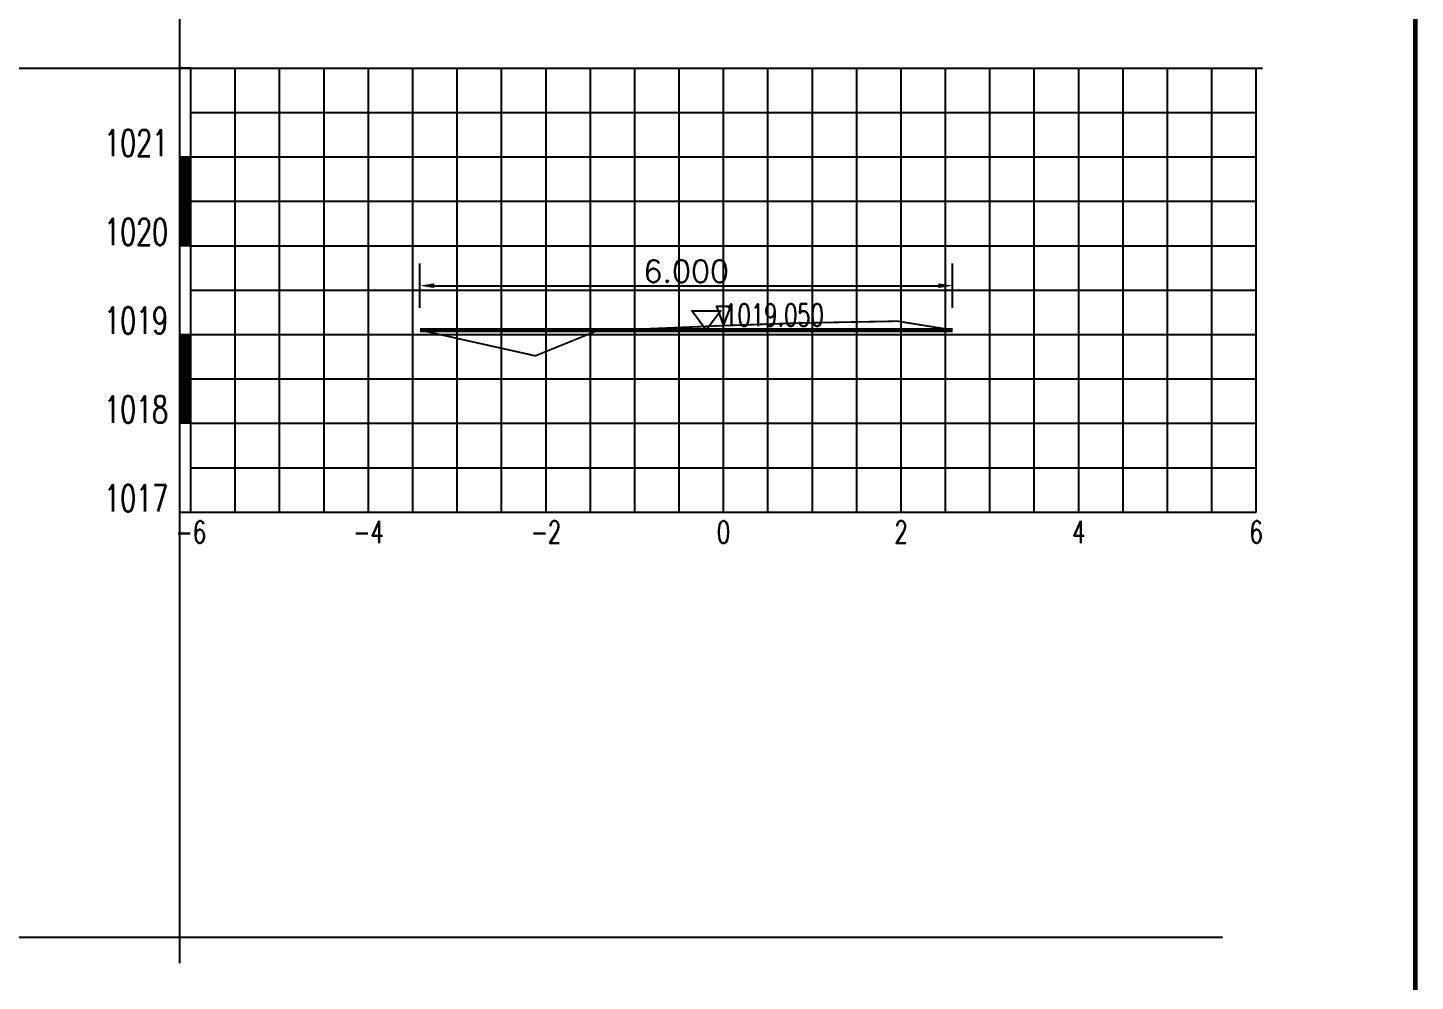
# Model space of a CAD drawing. Extents: x 695776 to 1250176, y 4443437 to 9025597.
# Drawn here: x 786633 to 802260, y 4452985 to 4463724 of the extents above; entities that cross this region are included whole.
import ezdxf
from ezdxf.enums import TextEntityAlignment as Align

# ---------------------------------------------------------------- set-up
doc = ezdxf.new("R2010")
doc.units = 0
doc.header["$LTSCALE"] = 0.5
doc.header["$PDSIZE"] = 0.2
doc.linetypes.add('ACAD_ISO07W100', pattern=[3.5, 0.5, -3])
doc.linetypes.add('CENTER2', pattern=[28.575, 19.05, -3.175, 3.175, -3.175])
doc.layers.get('0').update_dxf_attribs({"linetype": 'CONTINUOUS'})
doc.layers.get('Defpoints').update_dxf_attribs({"linetype": 'CONTINUOUS'})
for name, color, linetype in [('KEDU', 7, 'CONTINUOUS'), ('MIGE', 4, 'ACAD_ISO07W100'), ('MIGE1', 11, 'CONTINUOUS'), ('SANJIAO', 212, 'CONTINUOUS'), ('SHEJI', 1, 'CONTINUOUS'), ('YUANSHI', 2, 'CONTINUOUS'), ('YUANSHI1', 73, 'CONTINUOUS'), ('ZHOUXIAN', 20, 'CENTER2'), ('图框', 7, 'CONTINUOUS'), ('辅助线', 3, 'CONTINUOUS')]:
    doc.layers.add(name, color=color, linetype=linetype)
doc.styles.get("Standard").update_dxf_attribs({"font": 'rs.shx', "bigfont": 'hztxt.shx'})
doc.dimstyles.get("Standard").update_dxf_attribs({"dimtxt": 0.18, "dimasz": 0.18, "dimexe": 0.18, "dimexo": 0.0625, "dimgap": 0.09, "dimtad": 0, "dimtih": 1, "dimtoh": 1, "dimdec": 4, "dimzin": 0, "dimdsep": 46, "dimtxsty": 'Standard', "dimcen": 0.09, "dimadec": 0, "dimazin": 0, "dimtfac": 1, "dimtdec": 4, "dimtofl": 0, "dimtmove": 0, "dimatfit": 3, "dimfxl": 0, "dimtolj": 1, "dimtzin": 0, "dimarcsym": 0})

# ---------------------------------------------------------------- blocks, each defined once
blk = doc.blocks.new('zhunghao')
blk.add_lwpolyline([(0, 0), (0.326, 0.863), (-0.326, 0.863), (0, 0)])
blk = doc.blocks.new('ele_sym08')
blk.add_line((0, 0), (5.597, 0))
blk.add_lwpolyline([(0.901, -0.002), (0.249, 0.861), (1.553, 0.861), (0.901, -0.002)])
at = {"width": 0.7}
blk.add_attdef('ELEVAT', (1.703, 0.181), '', height=1, dxfattribs=at)
blk = doc.blocks.new('*D888')
at = {"color": 0, "lineweight": -2}
for p, q in [((791050, 4460569), (791050, 4461069)), ((797050, 4460569), (797050, 4461069)), ((791213, 4460819), (796888, 4460819))]:
    blk.add_line(p, q, dxfattribs=at)
at = {"color": 0}
for points in [[(791213, 4460846), (791213, 4460792), (791050, 4460819)], [(796888, 4460846), (796888, 4460792), (797050, 4460819)]]:
    blk.add_solid(points, dxfattribs=at)
at = {"layer": 'Defpoints', "color": 0}
for p in [(797050, 4460819), (791050, 4460319), (797050, 4460319)]:
    blk.add_point(p, dxfattribs=at)
at = {"color": 0, "insert": (794050, 4460981), "char_height": 250, "attachment_point": 5}
blk.add_mtext('\\A1;6.000', dxfattribs=at)
blk = doc.blocks.new('bc1_100')
blk.add_lwpolyline([(0.064, 1), (-0.063, 1), (-0.063, 0), (0.064, 0)], close=True)
at = {"width": 0.7}
blk.add_attdef('BC', text='', height=0.3, dxfattribs=at).set_placement((-0.193, 0.007), align=Align.RIGHT)
blk = doc.blocks.new('bc0_100')
for p, q in [((-0.063, 1), (-0.063, 0)), ((0.063, 0), (0.063, 1))]:
    blk.add_line(p, q)
at = {"const_width": 0.126}
blk.add_lwpolyline([(0, 1), (0, 0)], dxfattribs=at)
at = {"width": 0.7}
blk.add_attdef('BC', text='', height=0.3, dxfattribs=at).set_placement((-0.193, 0.007), align=Align.RIGHT)

msp = doc.modelspace()

# ---------------------------------------------------------------- linework, layer by layer
at = {"layer": 'MIGE', "linetype": 'Continuous'}
for p, q in [((788970.0169, 4458268.9282), (788970.0169, 4463268.9282)), ((789970.0169, 4458268.9282), (789970.0169, 4463268.9282)), ((790970.0169, 4458268.9282), (790970.0169, 4463268.9282)), ((791970.0169, 4458268.9282), (791970.0169, 4463268.9282)), ((792970.0169, 4458268.9282), (792970.0169, 4463268.9282)), ((793970.0169, 4458268.9282), (793970.0169, 4463268.9282)), ((794970.0169, 4458268.9282), (794970.0169, 4463268.9282)), ((795970.0169, 4458268.9282), (795970.0169, 4463268.9282)), ((796970.0169, 4458268.9282), (796970.0169, 4463268.9282)), ((797970.0169, 4458268.9282), (797970.0169, 4463268.9282)), ((798970.0169, 4458268.9282), (798970.0169, 4463268.9282)), ((799970.0169, 4458268.9282), (799970.0169, 4463268.9282)), ((788470.0169, 4462768.9282), (800470.0169, 4462768.9282)), ((788470.0169, 4461768.9282), (800470.0169, 4461768.9282)), ((788470.0169, 4460768.9282), (800470.0169, 4460768.9282)), ((788470.0169, 4459768.9282), (800470.0169, 4459768.9282)), ((788470.0169, 4458768.9282), (800470.0169, 4458768.9282))]:
    msp.add_line(p, q, dxfattribs=at)
at = {"layer": 'MIGE1'}
for p, q in [((788470.0169, 4463268.9282), (800470.0169, 4463268.9282)), ((788470.0169, 4458268.9282), (788470.0169, 4463268.9282)), ((789470.0169, 4458268.9282), (789470.0169, 4463268.9282)), ((790470.0169, 4458268.9282), (790470.0169, 4463268.9282)), ((791470.0169, 4458268.9282), (791470.0169, 4463268.9282)), ((792470.0169, 4458268.9282), (792470.0169, 4463268.9282)), ((793470.0169, 4458268.9282), (793470.0169, 4463268.9282)), ((794470.0169, 4458268.9282), (794470.0169, 4463268.9282)), ((795470.0169, 4458268.9282), (795470.0169, 4463268.9282)), ((796470.0169, 4458268.9282), (796470.0169, 4463268.9282)), ((797470.0169, 4458268.9282), (797470.0169, 4463268.9282)), ((798470.0169, 4458268.9282), (798470.0169, 4463268.9282)), ((799470.0169, 4458268.9282), (799470.0169, 4463268.9282)), ((800470.0169, 4458268.9282), (800470.0169, 4463268.9282)), ((788470.0169, 4462268.9282), (800470.0169, 4462268.9282)), ((788470.0169, 4461268.9282), (800470.0169, 4461268.9282)), ((788470.0169, 4460268.9282), (800470.0169, 4460268.9282)), ((788470.0169, 4459268.9282), (800470.0169, 4459268.9282)), ((788470.0169, 4458268.9282), (800470.0169, 4458268.9282))]:
    msp.add_line(p, q, dxfattribs=at)
at = {"layer": 'SHEJI', "const_width": 50}
msp.add_lwpolyline([(791050.0169, 4460318.9282), (793278.3502, 4460318.9282), (794470.0169, 4460318.9282), (797050.0169, 4460318.9282)], dxfattribs=at)
at = {"layer": 'YUANSHI', "const_width": 20}
msp.add_lwpolyline([(793278.3502, 4460318.9282), (794470.0169, 4460368.9282), (795350.0169, 4460398.9282), (796430.0169, 4460418.9282), (797050.0169, 4460318.9282)], dxfattribs=at)
at = {"layer": 'YUANSHI1', "const_width": 20}
msp.add_lwpolyline([(791050.0169, 4460318.9282), (792350.0169, 4460028.9282), (793040.0169, 4460308.9282), (793278.3502, 4460318.9282)], dxfattribs=at)
at = {"layer": 'ZHOUXIAN'}
msp.add_line((794470.0169, 4459528.9282), (794470.0169, 4460918.9282), dxfattribs=at)
at = {"layer": '图框', "linetype": 'Continuous', "lineweight": 60, "flags": 128}
msp.add_lwpolyline([(755460.3804, 4478476.8745), (802260.3804, 4478476.8745), (802260.3804, 4444036.8745), (755460.3804, 4444036.8745), (755460.3804, 4478476.8745)], dxfattribs=at)
at = {"layer": '辅助线'}
for points in [[(788343.8214, 4473865.1929), (788343.8214, 4453187.7944)], [(758085.3006, 4463268.9282), (800540.6422, 4463268.9282)], [(758085.3006, 4453482.6445), (800090.6222, 4453482.6445)]]:
    msp.add_lwpolyline(points, dxfattribs=at)

# ---------------------------------------------------------------- block references
at = {"xscale": 250, "yscale": 250, "zscale": 250}
msp.add_blockref('ele_sym08', (794050.0169, 4460318.9282), dxfattribs=at).add_auto_attribs({'ELEVAT': '1019.050'})
at = {"layer": 'KEDU', "xscale": 1000, "yscale": 1000, "zscale": 1000}
for name, p, values in [('bc1_100', (788406.7689, 4462268.9282), {'BC': '1021'}), ('bc0_100', (788406.7689, 4461268.9282), {'BC': '1020'}), ('bc1_100', (788406.7689, 4460268.9282), {'BC': '1019'}), ('bc0_100', (788406.7689, 4459268.9282), {'BC': '1018'}), ('bc1_100', (788406.7689, 4458268.9282), {'BC': '1017'})]:
    msp.add_blockref(name, p, dxfattribs=at).add_auto_attribs(values)
at = {"layer": 'SANJIAO', "xscale": 250, "yscale": 250, "zscale": 250}
msp.add_blockref('zhunghao', (794470.0169, 4460368.9282), dxfattribs=at)

# ---------------------------------------------------------------- texts
at = {"layer": 'KEDU', "width": 0.7}
for s, p in [('-6', (788470.0169, 4457918.9282)), ('-4', (790470.0169, 4457918.9282)), ('-2', (792470.0169, 4457918.9282)), ('0', (794470.0169, 4457918.9282)), ('0', (794470.0169, 4457918.9282)), ('2', (796470.0169, 4457918.9282)), ('4', (798470.0169, 4457918.9282)), ('6', (800470.0169, 4457918.9282))]:
    msp.add_text(s, height=250, dxfattribs=at).set_placement(p, align=Align.CENTER)

# ---------------------------------------------------------------- dimensions: what is measured, and where the dimension line sits
dim = msp.add_linear_dim(base=(797050.0169, 4460818.9282), p1=(791050.0169, 4460318.9282), p2=(797050.0169, 4460318.9282), dimstyle='Standard', override={"dimtxt": 250, "dimasz": 162.5, "dimexe": 250, "dimexo": 250, "dimgap": 37.5, "dimtad": 1, "dimtih": 0, "dimtoh": 0, "dimdec": 3, "dimlfac": 0.001})
dim.commit()
dim.dimension.update_dxf_attribs({"geometry": '*D888', "text_midpoint": (794050.0169, 4460981.4282)})

doc.saveas('drawing.dxf')
